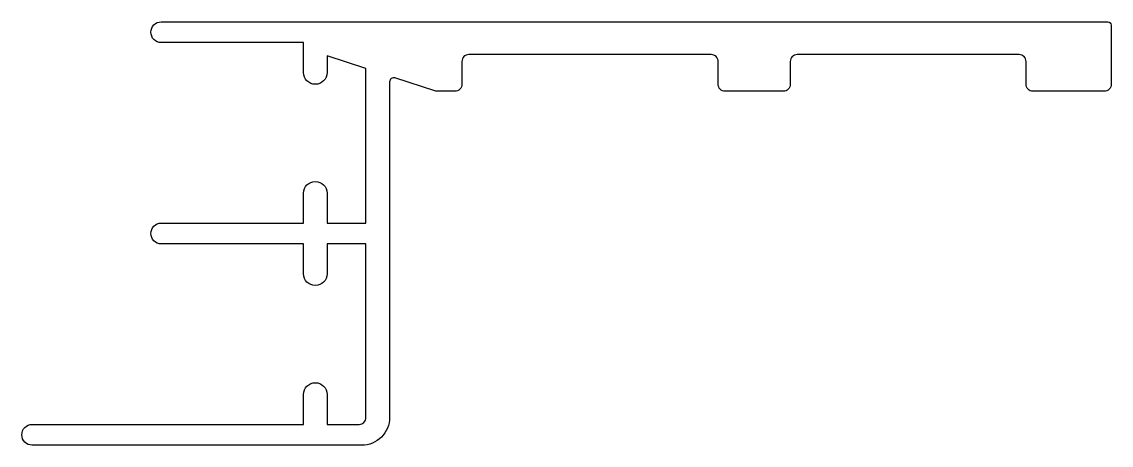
# Model space of a CAD drawing. Extents: x 532.9 to 611.4, y 645.7 to 676.2.
import ezdxf

# ---------------------------------------------------------------- set-up
doc = ezdxf.new("R2010")
doc.units = 0
doc.layers.get('0').update_dxf_attribs({"linetype": 'CONTINUOUS'})

msp = doc.modelspace()

# ---------------------------------------------------------------- linework, layer by layer
at = {"color": 7}
msp.add_lwpolyline([(587.757, 671.22), (583.559, 671.22, -0.414214), (583.059, 671.72), (583.059, 673.36, 0.414214), (582.559, 673.86), (565.094, 673.86, 0.414214), (564.594, 673.36), (564.594, 671.72, -0.414214), (564.094, 671.22), (562.719, 671.22), (559.774, 672.175, 0.509302), (559.382, 671.889), (559.382, 647.72, -0.414215), (557.382, 645.72), (533.632, 645.72, -1), (533.632, 647.22), (553.182, 647.22), (553.182, 649.37, -0.999918), (554.882, 649.37), (554.882, 647.22), (557.182, 647.22, 0.414214), (557.682, 647.72), (557.682, 660.22), (554.882, 660.22), (554.882, 658.07, -0.999918), (553.182, 658.07), (553.182, 660.22), (542.932, 660.22, -0.999918), (542.932, 661.72), (553.182, 661.72), (553.182, 663.87, -0.999918), (554.882, 663.87), (554.882, 661.72), (557.682, 661.72), (557.682, 672.853), (554.882, 673.76), (554.882, 672.57, -0.999918), (553.182, 672.57), (553.182, 674.72), (542.932, 674.72, -1), (542.932, 676.22), (611.132, 676.22, -0.414214), (611.382, 675.97), (611.382, 671.72, -0.414214), (610.882, 671.22), (605.745, 671.22, -0.414214), (605.245, 671.72), (605.245, 673.36, 0.414214), (604.745, 673.86), (588.757, 673.86, 0.414214), (588.257, 673.36), (588.257, 671.72, -0.414214), (587.757, 671.22)], format="xyb", dxfattribs=at)

doc.saveas('drawing.dxf')
